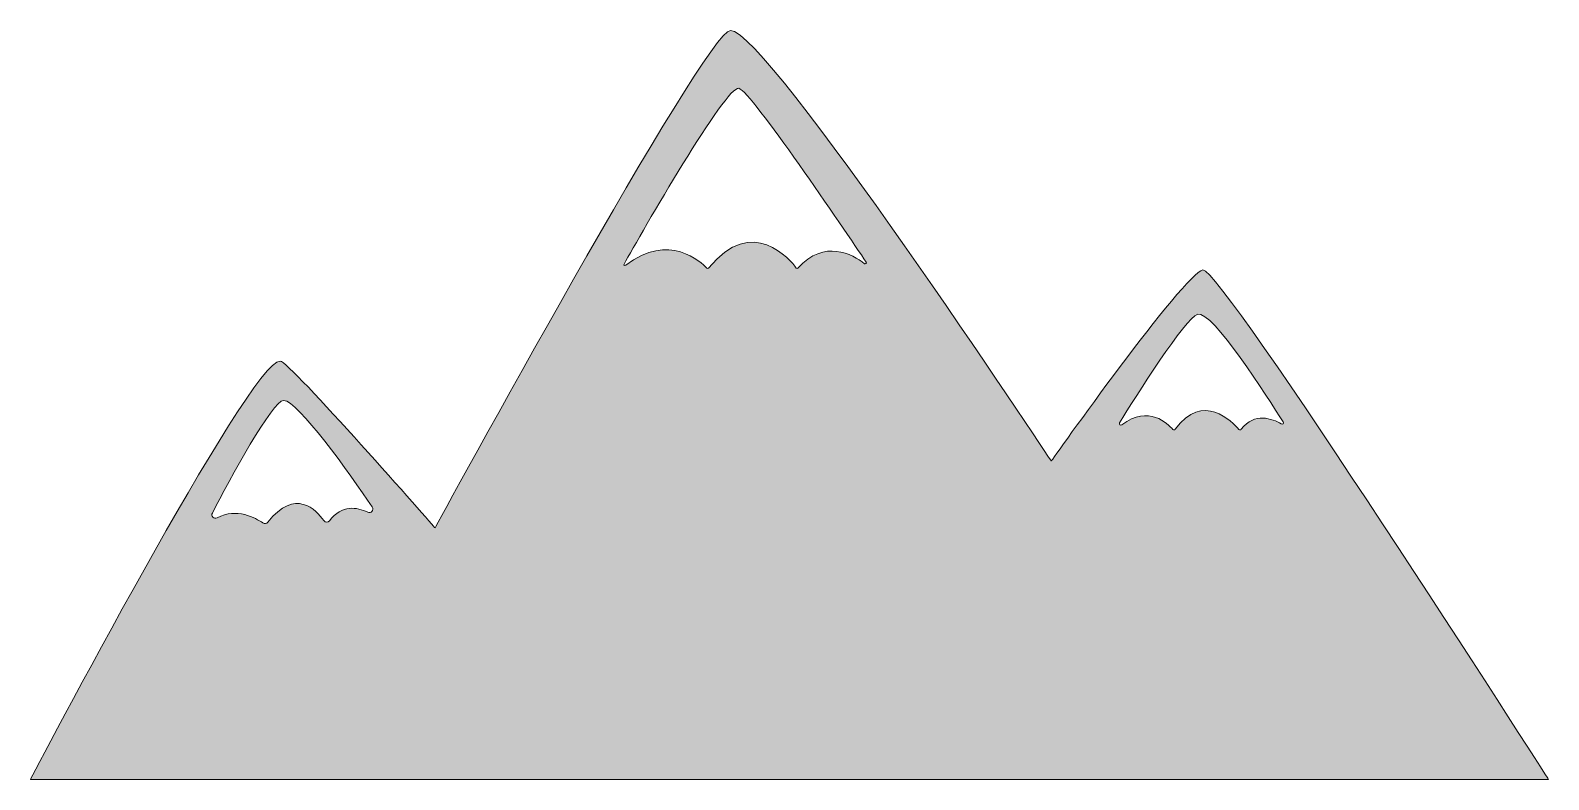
# Model space of a CAD drawing. Header units: inches. Extents: x 4 to 596, y -494 to -202.
import ezdxf

# ---------------------------------------------------------------- set-up
doc = ezdxf.new("R2010")
doc.units = ezdxf.units.IN
doc.header["$MEASUREMENT"] = 0
doc.layers.add('Layer 1', color=7, linetype='Continuous')

msp = doc.modelspace()

# ---------------------------------------------------------------- hatches: boundary and pattern name
at = {"layer": 'Layer 1', "true_color": 0x414549}
h = msp.add_hatch(color=69, dxfattribs=at)
h.dxf.hatch_style = 2
edge = h.paths.add_edge_path()
edge.add_spline(control_points=[(461.26, -295.17), (454.16, -296.31), (402.17, -369.67), (402.17, -369.67), (402.17, -369.67), (291.38, -201.8), (277.18, -201.8), (267.72, -201.8), (162.09, -395.7), (162.09, -395.7), (162.09, -395.7), (105.37, -330.88), (101.78, -330.66), (90.09, -330.02), (4.4, -493.8), (4.4, -493.8), (4.4, -493.8), (596, -493.8), (596, -493.8), (596, -493.8), (468.29, -294.02), (461.26, -295.17)], knot_values=[0, 0, 0, 0, 1, 1, 1, 2, 2, 2, 3, 3, 3, 4, 4, 4, 5, 5, 5, 6, 6, 6, 7, 7, 7, 7], degree=3, periodic=1)
edge = h.paths.add_edge_path()
edge.add_spline(control_points=[(135.84, -389.61), (131.61, -387.53), (125.8, -386.59), (121, -392.91), (120.43, -393.69), (119.28, -393.62), (118.7, -392.83), (115.84, -388.75), (107.66, -379.85), (96.9, -393.48), (96.47, -394.05), (95.61, -394.2), (94.97, -393.77), (92.24, -391.9), (84.79, -387.67), (77.18, -391.76), (75.97, -392.4), (74.67, -391.11), (75.32, -389.89), (81.92, -377.06), (98.91, -345.94), (103.07, -346.01), (108.59, -346.08), (128.89, -374.48), (137.56, -387.53), (138.42, -388.75), (137.13, -390.25), (135.84, -389.61)], knot_values=[0, 0, 0, 0, 1, 1, 1, 2, 2, 2, 3, 3, 3, 4, 4, 4, 5, 5, 5, 6, 6, 6, 7, 7, 7, 8, 8, 8, 9, 9, 9, 9], degree=3, periodic=1)
edge = h.paths.add_edge_path()
edge.add_spline(control_points=[(329.46, -292.73), (324.72, -289.07), (313.82, -282.98), (303.5, -294.45), (303.36, -294.66), (303, -294.66), (302.85, -294.45), (300.63, -291.44), (285.79, -273.29), (268.65, -294.45), (268.5, -294.66), (268.22, -294.66), (268, -294.45), (265.85, -292.23), (253.16, -280.25), (236.38, -293.37), (236.02, -293.66), (235.52, -293.23), (235.73, -292.87), (242.26, -281.33), (275.53, -223.03), (280.48, -224.39), (285.36, -225.75), (321.57, -279.46), (330.1, -292.15), (330.32, -292.51), (329.82, -293.01), (329.46, -292.73)], knot_values=[0, 0, 0, 0, 1, 1, 1, 2, 2, 2, 3, 3, 3, 4, 4, 4, 5, 5, 5, 6, 6, 6, 7, 7, 7, 8, 8, 8, 9, 9, 9, 9], degree=3, periodic=1)
edge = h.paths.add_edge_path()
edge.add_spline(control_points=[(491.81, -355.19), (488.29, -353.11), (481.41, -350.53), (476.25, -357.27), (476.03, -357.55), (475.6, -357.62), (475.31, -357.34), (472.88, -354.47), (461.12, -342.35), (450.5, -357.27), (450.29, -357.55), (449.86, -357.62), (449.57, -357.34), (447.63, -355.11), (440.18, -347.59), (429.71, -355.54), (429.2, -355.9), (428.49, -355.33), (428.85, -354.76), (434.94, -344.79), (454.45, -313.81), (459.25, -312.45), (465.06, -310.87), (486.43, -344.93), (492.6, -354.4), (492.95, -354.9), (492.38, -355.47), (491.81, -355.19)], knot_values=[0, 0, 0, 0, 1, 1, 1, 2, 2, 2, 3, 3, 3, 4, 4, 4, 5, 5, 5, 6, 6, 6, 7, 7, 7, 8, 8, 8, 9, 9, 9, 9], degree=3, periodic=1)

# ---------------------------------------------------------------- linework, layer by layer
at = {"layer": 'Layer 1', "lineweight": 0}
for points, knots in [([(461.26, -295.17), (454.16, -296.31), (402.17, -369.67), (402.17, -369.67), (402.17, -369.67), (291.38, -201.8), (277.18, -201.8), (267.72, -201.8), (162.09, -395.7), (162.09, -395.7), (162.09, -395.7), (105.37, -330.88), (101.78, -330.66), (90.09, -330.02), (4.4, -493.8), (4.4, -493.8), (4.4, -493.8), (596, -493.8), (596, -493.8), (596, -493.8), (468.29, -294.02), (461.26, -295.17)], [0, 0, 0, 0, 1, 1, 1, 2, 2, 2, 3, 3, 3, 4, 4, 4, 5, 5, 5, 6, 6, 6, 7, 7, 7, 7]), ([(329.46, -292.73), (324.72, -289.07), (313.82, -282.98), (303.5, -294.45), (303.36, -294.66), (303, -294.66), (302.85, -294.45), (300.63, -291.44), (285.79, -273.29), (268.65, -294.45), (268.5, -294.66), (268.22, -294.66), (268, -294.45), (265.85, -292.23), (253.16, -280.25), (236.38, -293.37), (236.02, -293.66), (235.52, -293.23), (235.73, -292.87), (242.26, -281.33), (275.53, -223.03), (280.48, -224.39), (285.36, -225.75), (321.57, -279.46), (330.1, -292.15), (330.32, -292.51), (329.82, -293.01), (329.46, -292.73)], [0, 0, 0, 0, 1, 1, 1, 2, 2, 2, 3, 3, 3, 4, 4, 4, 5, 5, 5, 6, 6, 6, 7, 7, 7, 8, 8, 8, 9, 9, 9, 9]), ([(491.81, -355.19), (488.29, -353.11), (481.41, -350.53), (476.25, -357.27), (476.03, -357.55), (475.6, -357.62), (475.31, -357.34), (472.88, -354.47), (461.12, -342.35), (450.5, -357.27), (450.29, -357.55), (449.86, -357.62), (449.57, -357.34), (447.63, -355.11), (440.18, -347.59), (429.71, -355.54), (429.2, -355.9), (428.49, -355.33), (428.85, -354.76), (434.94, -344.79), (454.45, -313.81), (459.25, -312.45), (465.06, -310.87), (486.43, -344.93), (492.6, -354.4), (492.95, -354.9), (492.38, -355.47), (491.81, -355.19)], [0, 0, 0, 0, 1, 1, 1, 2, 2, 2, 3, 3, 3, 4, 4, 4, 5, 5, 5, 6, 6, 6, 7, 7, 7, 8, 8, 8, 9, 9, 9, 9]), ([(135.84, -389.61), (131.61, -387.53), (125.8, -386.59), (121, -392.91), (120.43, -393.69), (119.28, -393.62), (118.7, -392.83), (115.84, -388.75), (107.66, -379.85), (96.9, -393.48), (96.47, -394.05), (95.61, -394.2), (94.97, -393.77), (92.24, -391.9), (84.79, -387.67), (77.18, -391.76), (75.97, -392.4), (74.67, -391.11), (75.32, -389.89), (81.92, -377.06), (98.91, -345.94), (103.07, -346.01), (108.59, -346.08), (128.89, -374.48), (137.56, -387.53), (138.42, -388.75), (137.13, -390.25), (135.84, -389.61)], [0, 0, 0, 0, 1, 1, 1, 2, 2, 2, 3, 3, 3, 4, 4, 4, 5, 5, 5, 6, 6, 6, 7, 7, 7, 8, 8, 8, 9, 9, 9, 9])]:
    msp.add_open_spline(points, degree=3, knots=knots, dxfattribs=at)

doc.saveas('drawing.dxf')
